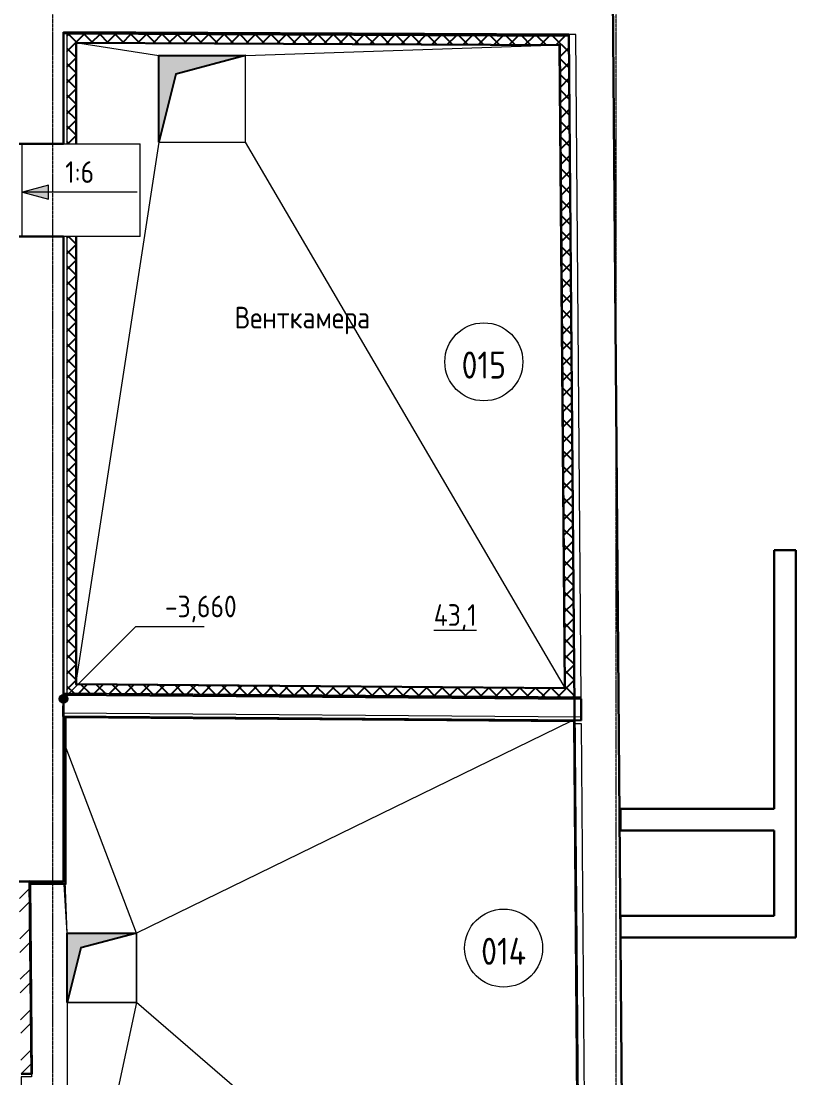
# Model space of a CAD drawing. Header units: millimetres. Extents: x 504091 to 2165846, y 135022 to 442887.
# Drawn here: x 1536215 to 1545155, y 329921 to 342119 of the extents above; entities that cross this region are included whole.
import ezdxf

# ---------------------------------------------------------------- set-up
doc = ezdxf.new("R2010")
doc.units = ezdxf.units.MM
doc.linetypes.add('ADSK_Линия сетки', pattern=[25, 20, -2.5, 0, -2.5])
doc.linetypes.add('осеваяX2', pattern=[4, 2.5, -0.5, 0.5, -0.5])
for name, color, linetype, lineweight in [('Аннотация', 7, 'Continuous', 9), ('Марки помещений', 7, 'Continuous', 20), ('Оси', 165, 'осеваяX2', 13), ('отметки', 7, 'Continuous', 20), ('Перекрытие', 7, 'Continuous', 18), ('размеры', 7, 'Continuous', 9), ('Стены внутренние', 7, 'Continuous', 18), ('Стены несущие', 7, 'Continuous', 30), ('Стены отделка', 7, 'Continuous', 30), ('Стены штриховка', 7, 'Continuous', 18)]:
    doc.layers.add(name, color=color, linetype=linetype, lineweight=lineweight)
doc.layers.add('Линии', color=7, linetype='Continuous', lineweight=9, true_color=0x00a600)
doc.layers.add('Штриховка', color=252, linetype='Continuous')
doc.styles.add('GOST Common', font='GOST_Common.ttf', dxfattribs={"width": 0.9, "height": 350})
doc.styles.add('GOST Common_1', font='GOST_Common.ttf', dxfattribs={"width": 0.9, "height": 250})
doc.styles.add('GOST Common_2', font='GOST_Common.ttf', dxfattribs={"width": 0.9, "height": 200})

# ---------------------------------------------------------------- blocks, each defined once
blk = doc.blocks.new('оси')
at = {"layer": 'Оси', "linetype": 'ADSK_Линия сетки'}
for p, q in [((55350, -2196.5), (55350, 46378)), ((61850, -2196.5), (61850, 46378))]:
    blk.add_line(p, q, dxfattribs=at)

msp = doc.modelspace()

# ---------------------------------------------------------------- hatches: boundary and pattern name
at = {"layer": 'отметки'}
h = msp.add_hatch(color=256, dxfattribs=at)
edge = h.paths.add_edge_path()
edge.add_arc((1536702.7987, 334295.387), 50, 0, 360)
at = {"layer": 'размеры'}
msp.add_hatch(color=256, dxfattribs=at).paths.add_polyline_path([(1536231.5605, 340145.2368), (1536531.5605, 340064.852), (1536531.5605, 340225.6215)])
at = {"layer": 'Стены внутренние', "lineweight": 9}
h = msp.add_hatch(dxfattribs=at)
h.set_pattern_fill('FP_2', color=256, style=0, pattern_type=2)
h.set_pattern_definition([(45, (1487730.53, 305686.97), (-235.7317, 235.7317), []), (45, (1487887.68, 305686.97), (-235.7317, 235.7317), [])])
h.paths.add_polyline_path([(1536228.111, 328632.7952), (1536328.111, 328633.7882), (1536328.111, 328652.7952), (1536347.9184, 328652.7952), (1536345.1263, 328898.9703), (1536225.4797, 328897.7822)])
h.paths.add_polyline_path([(1536214.8552, 329967.7294), (1536334.8492, 329968.921), (1536312.8046, 332188.9226), (1536192.7987, 332188.9226), (1536202.4276, 331219.2461)])
at = {"layer": 'Штриховка'}
h = msp.add_hatch(dxfattribs=at)
h.set_pattern_fill('ANSI37', color=256, scale=40)
h.set_pattern_definition([(45, (1487730.53, 305686.97), (-89.80256, 89.80256), []), (135, (1487730.53, 305686.97), (-89.80256, -89.80256), [])])
h.paths.add_polyline_path([(1536842.7987, 339632.9226), (1536742.7987, 339632.9226), (1536742.7987, 334362.0418), (1542598.9268, 334315.5304), (1542536.9029, 341944.8871), (1536742.7987, 341972.1604), (1536742.7987, 340702.9226), (1536842.7987, 340702.9226), (1536842.7987, 341871.6891), (1542437.7104, 341845.3535), (1542498.1057, 334416.3327), (1536842.7987, 334461.2492)])
h = msp.add_hatch(color=256, dxfattribs=at)
h.dxf.hatch_style = 1
h.paths.add_polyline_path([(1537802.8036, 340722.349), (1537802.8036, 341722.349), (1538802.8036, 341722.349), (1538000.2981, 341507.3183)])
h = msp.add_hatch(color=256, dxfattribs=at)
h.dxf.hatch_style = 1
h.paths.add_polyline_path([(1536746.8187, 330792.3668), (1536746.8187, 331592.3668), (1537546.8187, 331592.3668), (1536904.8143, 331420.3422)])

# ---------------------------------------------------------------- linework, layer by layer
at = {"layer": 'Линии', "color": 7}
for p, q in [((1536746.8187, 331592.3668), (1536722.7987, 332188.9226)), ((1536746.8187, 331592.3668), (1537546.8187, 331592.3668)), ((1536746.8187, 330792.3668), (1536746.8187, 331592.3668)), ((1537546.8187, 331592.3668), (1537546.8187, 330792.3668)), ((1536746.8187, 330842.3668), (1536746.8187, 328642.3668)), ((1537546.8187, 330792.3668), (1536746.8187, 330792.3668))]:
    msp.add_line(p, q, dxfattribs=at)
for centre in [(1541554.4979, 338186.0074), (1541783.0552, 331418.9555)]:
    msp.add_circle(centre, 450, dxfattribs=at)
at = {"layer": 'отметки', "lineweight": 20}
for p, q in [((1536702.7987, 334295.387), (1537538.3693, 335130.9575)), ((1537538.3693, 335130.9575), (1538326.0193, 335130.9575))]:
    msp.add_line(p, q, dxfattribs=at)
at = {"layer": 'отметки'}
msp.add_circle((1536702.7987, 334295.387), 50, dxfattribs=at)
at = {"layer": 'Перекрытие'}
for p, q in [((1540951.7757, 341972.3487), (1541012.0936, 341972.3487)), ((1542505.3422, 341965.0359), (1542512.4384, 341965.501)), ((1536842.7987, 341871.6891), (1537802.8036, 341722.349)), ((1538802.8036, 341722.349), (1542437.7104, 341845.3535)), ((1538802.8036, 341722.349), (1537802.8036, 341722.349)), ((1537802.8036, 341722.349), (1537802.8036, 340722.349)), ((1538802.8036, 340722.349), (1538802.8036, 341722.349)), ((1536228.127, 339632.9226), (1536228.127, 340702.9226)), ((1536804.7987, 340702.9226), (1537589.1035, 340702.9226)), ((1537802.8036, 340722.349), (1536842.7987, 334461.2492)), ((1537589.1035, 339632.9226), (1537589.1035, 340702.9226)), ((1537802.8036, 340722.349), (1538802.8036, 340722.349)), ((1542498.1057, 334416.3327), (1538802.8036, 340722.349)), ((1537589.1035, 339632.9226), (1536804.7987, 339632.9226)), ((1542556.021, 334033.861), (1537546.8187, 331592.3668)), ((1537546.8187, 331592.3668), (1536734.7987, 333726.6922)), ((1536746.8187, 331592.3668), (1536709.775, 332156.9226)), ((1536746.8187, 331592.3668), (1536746.8187, 330792.3668)), ((1537546.8187, 331592.3668), (1536746.8187, 331592.3668)), ((1537546.8187, 330792.3668), (1537546.8187, 331592.3668)), ((1536746.8187, 330792.3668), (1537546.8187, 330792.3668)), ((1537546.8187, 330792.3668), (1536770.111, 327177.6535)), ((1541205.4256, 327634.9986), (1537546.8187, 330792.3668)), ((1536334.8492, 329968.921), (1536335.1968, 329933.9227)), ((1536335.1968, 329933.9227), (1536215.2027, 329932.7312)), ((1536215.2027, 329932.7312), (1536225.1322, 328932.7805))]:
    msp.add_line(p, q, dxfattribs=at)
at = {"layer": 'размеры'}
for p, q in [((1536531.5605, 340225.6215), (1536231.5605, 340145.2368)), ((1536531.5605, 340064.852), (1536531.5605, 340225.6215)), ((1536231.5605, 340145.2368), (1536531.5605, 340064.852))]:
    msp.add_line(p, q, dxfattribs=at)
at = {"layer": 'размеры', "lineweight": 20}
msp.add_line((1537553.9458, 340145.2368), (1536231.5605, 340145.2368), dxfattribs=at)
at = {"layer": 'Стены несущие'}
for p, q in [((1543168.9332, 326985.1351), (1543012.5844, 346217.0791)), ((1536702.7987, 341992.118), (1536702.7987, 340702.9226)), ((1536702.7987, 341992.0164), (1542537.1323, 341965.3883)), ((1536702.7987, 340702.9226), (1536702.7987, 341992.0164)), ((1542537.1323, 341965.3883), (1542664.3513, 326316.5983)), ((1536192.7987, 340702.9226), (1536702.7987, 340702.9226)), ((1536702.7987, 339632.9226), (1536192.7987, 339632.9226)), ((1536702.7987, 332188.9226), (1536702.7987, 339632.9226)), ((1536702.7987, 339632.9226), (1536702.7987, 334362.4146)), ((1545155.3667, 336011.9719), (1544905.3667, 336011.9719)), ((1544905.3667, 336011.9719), (1544905.3667, 333027.671)), ((1545155.3667, 331541.9719), (1545155.3667, 336011.9719)), ((1536702.7987, 334342.3589), (1536700.8132, 334092.3668)), ((1542679.5036, 334294.8898), (1536702.7987, 334342.3589)), ((1542677.518, 334044.8977), (1542679.5036, 334294.8898)), ((1536700.8132, 334092.3668), (1542677.518, 334044.8977)), ((1544905.3667, 333027.671), (1543130.3431, 333027.671)), ((1543130.3431, 333027.671), (1543130.3431, 332777.671)), ((1543130.3431, 332777.671), (1544905.3667, 332777.671)), ((1544905.3667, 332777.671), (1544905.3667, 331791.9719)), ((1536312.7928, 332190.1141), (1536192.7987, 332188.9226)), ((1536192.7987, 332188.9226), (1536702.7987, 332188.9226)), ((1536312.7928, 332190.1141), (1536334.8492, 329968.921)), ((1544905.3667, 331791.9719), (1543130.3431, 331791.9719)), ((1543130.3431, 331791.9719), (1543130.3431, 331541.9719)), ((1543130.3431, 331541.9719), (1545155.3667, 331541.9719)), ((1536214.8552, 329967.7294), (1536334.8492, 329968.921))]:
    msp.add_line(p, q, dxfattribs=at)
at = {"layer": 'Стены отделка', "lineweight": 9}
for p, q in [((1536742.7987, 341992.118), (1536702.7987, 341992.118)), ((1542536.9046, 341944.8877), (1536702.7987, 341972.3492)), ((1542576.7432, 341964.6998), (1536726.9127, 341992.2354)), ((1536742.7987, 341972.1604), (1542537.299, 341944.8853)), ((1536742.7987, 341972.1604), (1536742.7987, 340702.9226)), ((1542616.7419, 341965.025), (1542536.7445, 341964.3746)), ((1542536.7445, 341964.3746), (1542598.9221, 334316.1118)), ((1542598.9285, 334315.5288), (1542536.9046, 341944.8877)), ((1542678.9195, 334316.7622), (1542616.7419, 341965.025)), ((1536702.7987, 340702.9226), (1536804.7987, 340702.9226)), ((1536804.7987, 339632.9226), (1536702.7987, 339632.9226)), ((1536742.7987, 339632.9226), (1536742.7987, 334362.4146)), ((1536702.7987, 334362.4146), (1536742.7987, 334362.4146)), ((1536702.9576, 334362.3583), (1536702.7987, 334342.3589)), ((1542679.6624, 334314.8892), (1536702.9576, 334362.3583)), ((1536742.7987, 334362.0403), (1542598.9285, 334315.5288)), ((1542598.9221, 334316.1118), (1542678.9195, 334316.7622)), ((1542679.5036, 334294.8898), (1542679.6624, 334314.8892)), ((1542679.5036, 334294.8898), (1542679.5036, 334294.8898)), ((1536702.7995, 334132.351), (1536702.4818, 334092.3523)), ((1542677.5108, 334084.8977), (1536702.7995, 334132.351)), ((1536702.4818, 334092.3523), (1542677.1931, 334044.899)), ((1536722.7987, 334092.3498), (1536702.7987, 334092.3498)), ((1536722.7987, 334092.3498), (1536722.7987, 332168.9226)), ((1536734.7987, 332158.9226), (1536734.7987, 334080.0952)), ((1536734.7987, 334080.0952), (1542589.2185, 334033.5974)), ((1542589.2185, 334033.5974), (1542651.6937, 326348.7276)), ((1542663.9671, 326315.1446), (1542601.1221, 334045.5032)), ((1542681.4396, 334006.7724), (1542601.4422, 334006.1221)), ((1542677.1931, 334044.899), (1542677.5108, 334084.8977)), ((1542743.9644, 326315.7949), (1542681.4396, 334006.7724)), ((1536313.0032, 332168.9226), (1536722.7987, 332168.9226)), ((1536346.8486, 329969.0401), (1536325.123, 332156.9226)), ((1536325.123, 332156.9226), (1536732.7987, 332156.9226)), ((1536702.7987, 332188.9226), (1536722.7987, 332188.9226)), ((1536334.8492, 329968.921), (1536346.8486, 329969.0401))]:
    msp.add_line(p, q, dxfattribs=at)
for points in [[(1536842.7987, 339632.9226), (1536842.7987, 334461.2492), (1542498.1057, 334416.3327), (1542437.7104, 341845.3535), (1536842.7987, 341871.6891), (1536842.7987, 340702.9226)], [(1536852.7987, 339632.9226), (1536852.7987, 334471.1701), (1542488.0234, 334426.4131), (1542427.791, 341835.4001), (1536852.7987, 341861.6419), (1536852.7987, 340702.9226)], [(1536854.7987, 339632.9226), (1536854.7987, 334473.1542), (1542486.007, 334428.4292), (1542425.8072, 341833.4094), (1536854.7987, 341859.6325), (1536854.7987, 340702.9226)]]:
    msp.add_lwpolyline(points, dxfattribs=at)
at = {"layer": 'Стены штриховка'}
for p, q in [((1536732.7987, 332156.9226), (1536732.7987, 334082.1112)), ((1536732.7987, 334082.1112), (1542591.2024, 334035.5817)), ((1542591.2024, 334035.5817), (1542653.7102, 326346.7072)), ((1536344.8487, 329969.0203), (1536323.103, 332158.9226)), ((1536323.103, 332158.9226), (1536734.7987, 332158.9226)), ((1536732.7987, 332156.9226), (1536734.7987, 332156.9226)), ((1536734.7987, 332156.9226), (1536734.7987, 332158.9226))]:
    msp.add_line(p, q, dxfattribs=at)
at = {"layer": 'Штриховка'}
for points in [[(1537802.8036, 340722.349), (1537802.8036, 341722.349), (1538802.8036, 341722.349), (1538000.2981, 341507.3183)], [(1536746.8187, 330792.3668), (1536746.8187, 331592.3668), (1537546.8187, 331592.3668), (1536904.8143, 331420.3422)]]:
    msp.add_lwpolyline(points, close=True, dxfattribs=at)

# ---------------------------------------------------------------- block references
msp.add_blockref('оси', (1481230.092, 303531.9719), dxfattribs=at)

# ---------------------------------------------------------------- texts
at = {"layer": 'Аннотация', "lineweight": 9, "char_height": 312.5, "width": 520.211119, "attachment_point": 5, "line_spacing_factor": 1.022766, "style": 'GOST Common'}
for s, insert in [('015', (1541554.4979, 338149.0593)), ('014', (1541783.0552, 331382.0074))]:
    msp.add_mtext(s, dxfattribs=dict(at, insert=insert))
at = {"layer": 'Марки помещений', "lineweight": 9, "char_height": 250, "attachment_point": 5, "line_spacing_factor": 1.022766, "style": 'GOST Common_2'}
for s, insert, width in [('\\pt450,900,1350,1800,2250,2700,3150,3600,4050,4500,4950,5400,5850,6300,6750,7200,7650,8100,8550,9000,9450,9900,10350,10800,11250,11700,12150,12600,13050,13500,13950,14400;Венткамера', (1539460.8898, 338662.4676), 1732.5), ('\\pt450,900,1350,1800,2250,2700,3150,3600,4050,4500,4950,5400,5850,6300,6750,7200,7650,8100,8550,9000,9450,9900,10350,10800,11250,11700,12150,12600,13050,13500,13950,14400;{\\L43,1}', (1541223.5543, 335234.1584), 535.5)]:
    msp.add_mtext(s, dxfattribs=dict(at, insert=insert, width=width))
at = {"layer": 'отметки', "lineweight": 20, "insert": (1537874.3148, 335487.4012), "char_height": 250, "width": 1028.822569, "attachment_point": 1, "line_spacing_factor": 1.022761, "style": 'GOST Common_1'}
msp.add_mtext('-3,660', dxfattribs=at)
at = {"layer": 'размеры', "lineweight": 20, "insert": (1536724.2998, 340501.9438), "char_height": 250, "width": 404.288048, "attachment_point": 1, "line_spacing_factor": 1.022761, "style": 'GOST Common_1'}
msp.add_mtext('1:6', dxfattribs=at)

doc.saveas('drawing.dxf')
